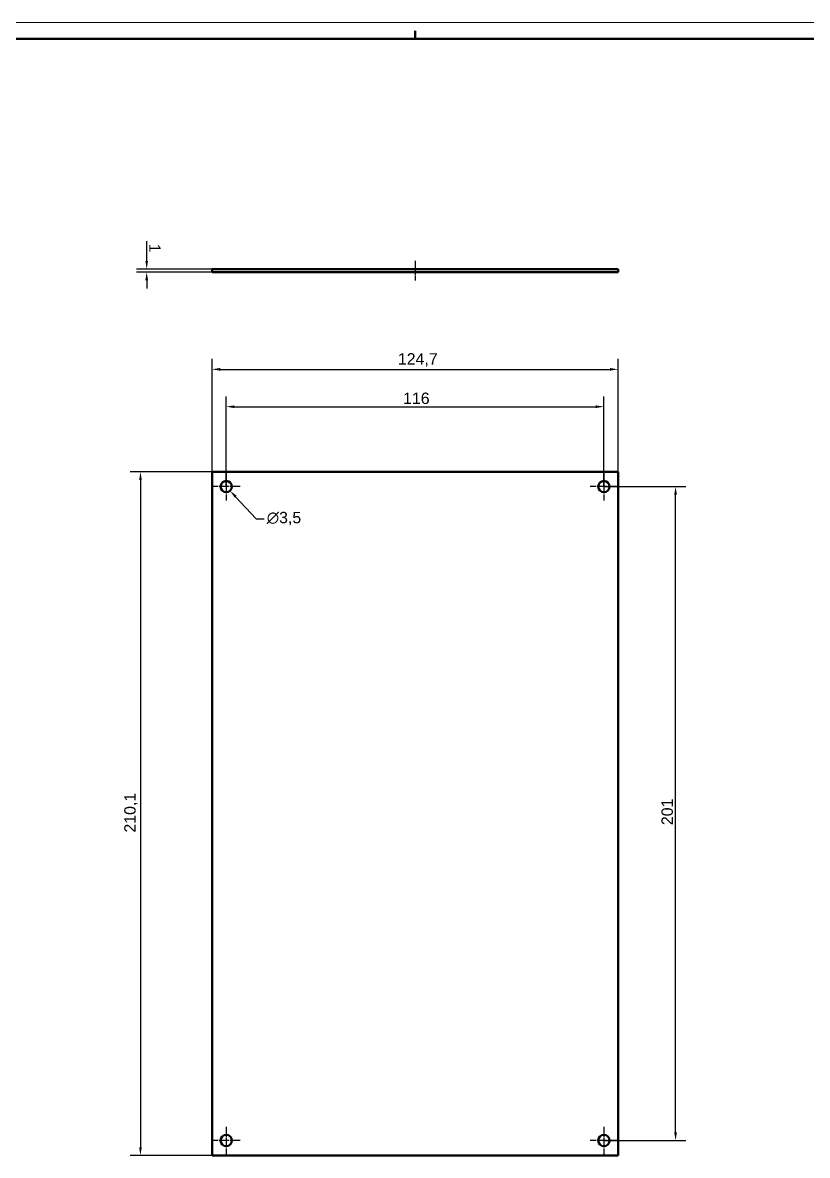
# Model space of a CAD drawing. Extents: x 0 to 841, y 0 to 594.
# Drawn here: x 300.5 to 541.4, y 245.8 to 594 of the extents above; entities that cross this region are included whole.
import ezdxf

# ---------------------------------------------------------------- set-up
doc = ezdxf.new("R2010")
doc.units = 0
doc.linetypes.add('CHAIN', pattern=[0.3543, 0.2362, -0.0295, 0.0591, -0.0295])
doc.layers.get('0').update_dxf_attribs({"lineweight": 25})
for name, color, linetype, lineweight in [('Centro(ISO)', 179, 'CHAIN', 25), ('Geometria schizzo(ISO)', 7, 'Continuous', 50), ('Linea del centro(ISO)', 179, 'CHAIN', 25), ('Quote(ISO)', 7, 'Continuous', 25), ('Spigoli visibili(ISO)', 7, 'Continuous', 50)]:
    doc.layers.add(name, color=color, linetype=linetype, lineweight=lineweight)
doc.styles.add('DEFAULT-ISO~0', font='ARIAL.TTF')
doc.dimstyles.new('DEFAULT-ISO-Metodo 1b', dxfattribs={"dimtxt": 3.5, "dimasz": 2.5, "dimexe": 3.175, "dimexo": 0, "dimgap": 0.762, "dimtad": 1, "dimtoh": 1, "dimrnd": 1e-08, "dimtxsty": 'DEFAULT-ISO~0', "dimcen": 0.09, "dimdle": 10, "dimclrd": 2, "dimclre": 2, "dimclrt": 6, "dimazin": 2, "dimtfac": 0.714286, "dimtofl": 0, "dimtmove": 0, "dimatfit": 3, "dimfxl": 0, "dimtolj": 1, "dimlwd": 25, "dimlwe": 25, "dimarcsym": 0})

# ---------------------------------------------------------------- blocks, each defined once
blk = doc.blocks.new('Bordi A1')
at = {"layer": 'Geometria schizzo(ISO)', "color": 4, "lineweight": 18}
blk.add_line((0, 594), (841, 594), dxfattribs=at)
at = {"layer": 'Geometria schizzo(ISO)'}
for p, q in [((5, 589), (836, 589)), ((421, 591.5), (421, 589))]:
    blk.add_line(p, q, dxfattribs=at)
blk = doc.blocks.new('*D69')
at = {"layer": 'Defpoints', "color": 0, "linetype": 'Continuous'}
for p in [(338.55, 517.28), (358.63, 518.28), (358.63, 517.28)]:
    blk.add_point(p, dxfattribs=at)
at = {"layer": 'Quote(ISO)', "color": 2, "linetype": 'Continuous', "lineweight": 25}
for p, q in [((338.55, 520.78), (338.55, 526.8)), ((358.63, 518.28), (335.37, 518.28)), ((358.63, 517.28), (335.37, 517.28)), ((338.55, 514.78), (338.55, 512.28))]:
    blk.add_line(p, q, dxfattribs=at)
at = {"layer": 'Quote(ISO)', "color": 2, "linetype": 'Continuous'}
for points in [[(338.96, 520.78), (338.13, 520.78), (338.55, 518.28)], [(338.96, 514.78), (338.13, 514.78), (338.55, 517.28)]]:
    blk.add_solid(points, dxfattribs=at)
at = {"layer": 'Quote(ISO)', "color": 6, "linetype": 'Continuous', "lineweight": 25, "insert": (342.82, 526.04), "char_height": 3.5, "attachment_point": 1, "rotation": 270.0004, "style": 'DEFAULT-ISO~0'}
blk.add_mtext('\\A1;1', dxfattribs=at)
blk = doc.blocks.new('*D70')
at = {"layer": 'Defpoints', "color": 0, "linetype": 'Continuous'}
for p in [(358.63, 455.95), (336.63, 245.85), (358.63, 245.85)]:
    blk.add_point(p, dxfattribs=at)
at = {"layer": 'Quote(ISO)', "color": 2, "linetype": 'Continuous', "lineweight": 25}
for p, q in [((358.63, 455.95), (333.46, 455.95)), ((336.63, 453.45), (336.63, 248.35)), ((358.63, 245.85), (333.46, 245.85))]:
    blk.add_line(p, q, dxfattribs=at)
at = {"layer": 'Quote(ISO)', "color": 2, "linetype": 'Continuous'}
for points in [[(336.22, 453.45), (337.05, 453.45), (336.63, 455.95)], [(336.22, 248.35), (337.05, 248.35), (336.63, 245.85)]]:
    blk.add_solid(points, dxfattribs=at)
at = {"layer": 'Quote(ISO)', "color": 6, "linetype": 'Continuous', "lineweight": 25, "insert": (331.66, 345.05), "char_height": 3.5, "attachment_point": 1, "rotation": 90, "style": 'DEFAULT-ISO~0'}
blk.add_mtext('\\A1;210,1', dxfattribs=at)
blk = doc.blocks.new('*D71')
at = {"layer": 'Defpoints', "color": 0, "linetype": 'Continuous'}
for p in [(478.98, 451.4), (500.98, 451.4), (478.98, 250.4)]:
    blk.add_point(p, dxfattribs=at)
at = {"layer": 'Quote(ISO)', "color": 2, "linetype": 'Continuous', "lineweight": 25}
for p, q in [((478.98, 451.4), (504.16, 451.4)), ((500.98, 252.9), (500.98, 448.9)), ((478.98, 250.4), (504.16, 250.4))]:
    blk.add_line(p, q, dxfattribs=at)
at = {"layer": 'Quote(ISO)', "color": 2, "linetype": 'Continuous'}
for points in [[(500.57, 448.9), (501.4, 448.9), (500.98, 451.4)], [(500.57, 252.9), (501.4, 252.9), (500.98, 250.4)]]:
    blk.add_solid(points, dxfattribs=at)
at = {"layer": 'Quote(ISO)', "color": 6, "linetype": 'Continuous', "lineweight": 25, "insert": (496.65, 347.34), "char_height": 3.5, "attachment_point": 1, "rotation": 90, "style": 'DEFAULT-ISO~0'}
blk.add_mtext('\\A1;201', dxfattribs=at)
blk = doc.blocks.new('*D72')
at = {"layer": 'Defpoints', "color": 0, "linetype": 'Continuous'}
for p in [(483.33, 487.44), (358.63, 455.95), (483.33, 455.95)]:
    blk.add_point(p, dxfattribs=at)
at = {"layer": 'Quote(ISO)', "color": 2, "linetype": 'Continuous', "lineweight": 25}
for p, q in [((358.63, 455.95), (358.63, 490.62)), ((361.13, 487.44), (480.83, 487.44)), ((483.33, 455.95), (483.33, 490.62))]:
    blk.add_line(p, q, dxfattribs=at)
at = {"layer": 'Quote(ISO)', "color": 2, "linetype": 'Continuous'}
for points in [[(361.13, 487.86), (361.13, 487.03), (358.63, 487.44)], [(480.83, 487.86), (480.83, 487.03), (483.33, 487.44)]]:
    blk.add_solid(points, dxfattribs=at)
at = {"layer": 'Quote(ISO)', "color": 6, "linetype": 'Continuous', "lineweight": 25, "insert": (415.69, 492.41), "char_height": 3.5, "attachment_point": 1, "style": 'DEFAULT-ISO~0'}
blk.add_mtext('\\A1;124,7', dxfattribs=at)
blk = doc.blocks.new('*D82')
at = {"layer": 'Defpoints', "color": 0, "linetype": 'Continuous'}
for p in [(478.98, 475.96), (362.98, 451.4), (478.98, 451.4)]:
    blk.add_point(p, dxfattribs=at)
at = {"layer": 'Quote(ISO)', "color": 2, "linetype": 'Continuous', "lineweight": 25}
for p, q in [((362.98, 451.4), (362.98, 479.13)), ((478.98, 451.4), (478.98, 479.13)), ((365.48, 475.96), (476.48, 475.96))]:
    blk.add_line(p, q, dxfattribs=at)
at = {"layer": 'Quote(ISO)', "color": 2, "linetype": 'Continuous'}
for points in [[(365.48, 476.37), (365.48, 475.54), (362.98, 475.96)], [(476.48, 476.37), (476.48, 475.54), (478.98, 475.96)]]:
    blk.add_solid(points, dxfattribs=at)
at = {"layer": 'Quote(ISO)', "color": 6, "linetype": 'Continuous', "lineweight": 25, "insert": (417.28, 480.29), "char_height": 3.5, "attachment_point": 1, "style": 'DEFAULT-ISO~0'}
blk.add_mtext('\\A1;116', dxfattribs=at)
blk = doc.blocks.new('*D83')
at = {"layer": 'Defpoints', "color": 0, "linetype": 'Continuous'}
for p in [(361.79, 452.68), (364.17, 450.11)]:
    blk.add_point(p, dxfattribs=at)
at = {"layer": 'Quote(ISO)', "color": 2, "linetype": 'Continuous', "lineweight": 25}
for p, q in [((362.89, 451.4), (363.07, 451.4)), ((362.98, 451.31), (362.98, 451.49)), ((365.87, 448.28), (372.16, 441.48)), ((372.16, 441.48), (374.66, 441.48))]:
    blk.add_line(p, q, dxfattribs=at)
at = {"layer": 'Quote(ISO)', "color": 2, "linetype": 'Continuous'}
blk.add_solid([(366.18, 448.56), (365.56, 448), (364.17, 450.11)], dxfattribs=at)
at = {"layer": 'Quote(ISO)', "color": 6, "linetype": 'Continuous', "lineweight": 25, "insert": (375.42, 443.64), "char_height": 3.5, "attachment_point": 1, "style": 'DEFAULT-ISO~0'}
blk.add_mtext('\\A1;∅3,5', dxfattribs=at)

msp = doc.modelspace()

# ---------------------------------------------------------------- linework, layer by layer
at = {"layer": 'Centro(ISO)', "linetype": 'CHAIN', "ltscale": 9.445163}
for p, q in [((362.983, 455.649), (362.983, 447.149)), ((478.983, 455.649), (478.983, 447.149)), ((367.233, 451.399), (358.733, 451.399)), ((483.233, 451.399), (474.733, 451.399)), ((362.983, 254.649), (362.983, 246.149)), ((478.983, 254.649), (478.983, 246.149)), ((367.233, 250.399), (358.733, 250.399)), ((483.233, 250.399), (474.733, 250.399))]:
    msp.add_line(p, q, dxfattribs=at)
at = {"layer": 'Linea del centro(ISO)', "linetype": 'CHAIN', "ltscale": 6.667144}
msp.add_line((420.983, 520.777), (420.983, 514.777), dxfattribs=at)
at = {"layer": 'Spigoli visibili(ISO)'}
for p, q in [((358.633, 518.276), (483.333, 518.277)), ((358.633, 518.276), (358.633, 517.276)), ((358.633, 517.276), (483.333, 517.277)), ((483.333, 518.277), (483.333, 517.277)), ((483.333, 455.949), (358.633, 455.949)), ((358.633, 455.949), (358.633, 245.849)), ((483.333, 245.849), (483.333, 455.949)), ((358.633, 245.849), (483.333, 245.849))]:
    msp.add_line(p, q, dxfattribs=at)
for centre in [(362.983, 451.399), (478.983, 451.399), (362.983, 250.399), (478.983, 250.399)]:
    msp.add_circle(centre, 1.75, dxfattribs=at)

# ---------------------------------------------------------------- block references
msp.add_blockref('Bordi A1', (0, 0))

# ---------------------------------------------------------------- dimensions: what is measured, and where the dimension line sits
at = {"layer": 'Quote(ISO)', "color": 2, "linetype": 'Continuous', "lineweight": 25}
for base, p1, p2, angle, override, picture, middle in [((338.548, 517.276), (358.633, 518.276), (358.633, 517.276), 270.00035, {"dimtoh": 0, "dimdec": 2, "dimtp": 0, "dimtm": 0, "dimtdec": 2}, '*D69', (338.548, 525.397)), ((483.333, 487.443), (358.633, 455.949), (483.333, 455.949), 180, {"dimtoh": 0, "dimdec": 2, "dimtp": 0, "dimtm": 0, "dimtdec": 2}, '*D72', (421.433, 487.443)), ((478.983, 475.955), (362.983, 451.399), (478.983, 451.399), 180, {"dimdec": 2, "dimtp": 0, "dimtm": 0, "dimtdec": 2}, '*D82', (420.983, 475.955)), ((336.633, 245.849), (358.633, 455.949), (358.633, 245.849), 90, {"dimtoh": 0, "dimdec": 2, "dimtp": 0, "dimtm": 0, "dimtdec": 2, "dimtmove": 1}, '*D70', (336.633, 350.649)), ((500.983, 451.399), (478.983, 250.399), (478.983, 451.399), 90, {"dimtoh": 0, "dimdec": 2, "dimtp": 0, "dimtm": 0, "dimtdec": 2, "dimtmove": 1}, '*D71', (500.983, 350.899))]:
    dim = msp.add_linear_dim(base=base, p1=p1, p2=p2, angle=angle, dimstyle='DEFAULT-ISO-Metodo 1b', override=override, dxfattribs=at)
    dim.commit()
    dim.dimension.update_dxf_attribs({"geometry": picture, "text_midpoint": middle, "dimtype": 160})
dim = msp.add_diameter_dim_2p(p1=(361.794, 452.683), p2=(364.172, 450.115), dimstyle='DEFAULT-ISO-Metodo 1b', override={"dimtad": 0, "dimtih": 1, "dimdec": 2, "dimtp": 0, "dimtm": 0, "dimtdec": 2, "dimatfit": 2}, dxfattribs=at)
dim.commit()
dim.dimension.update_dxf_attribs({"geometry": '*D83', "text_midpoint": (380.528, 441.482), "dimtype": 163})

doc.saveas('drawing.dxf')
